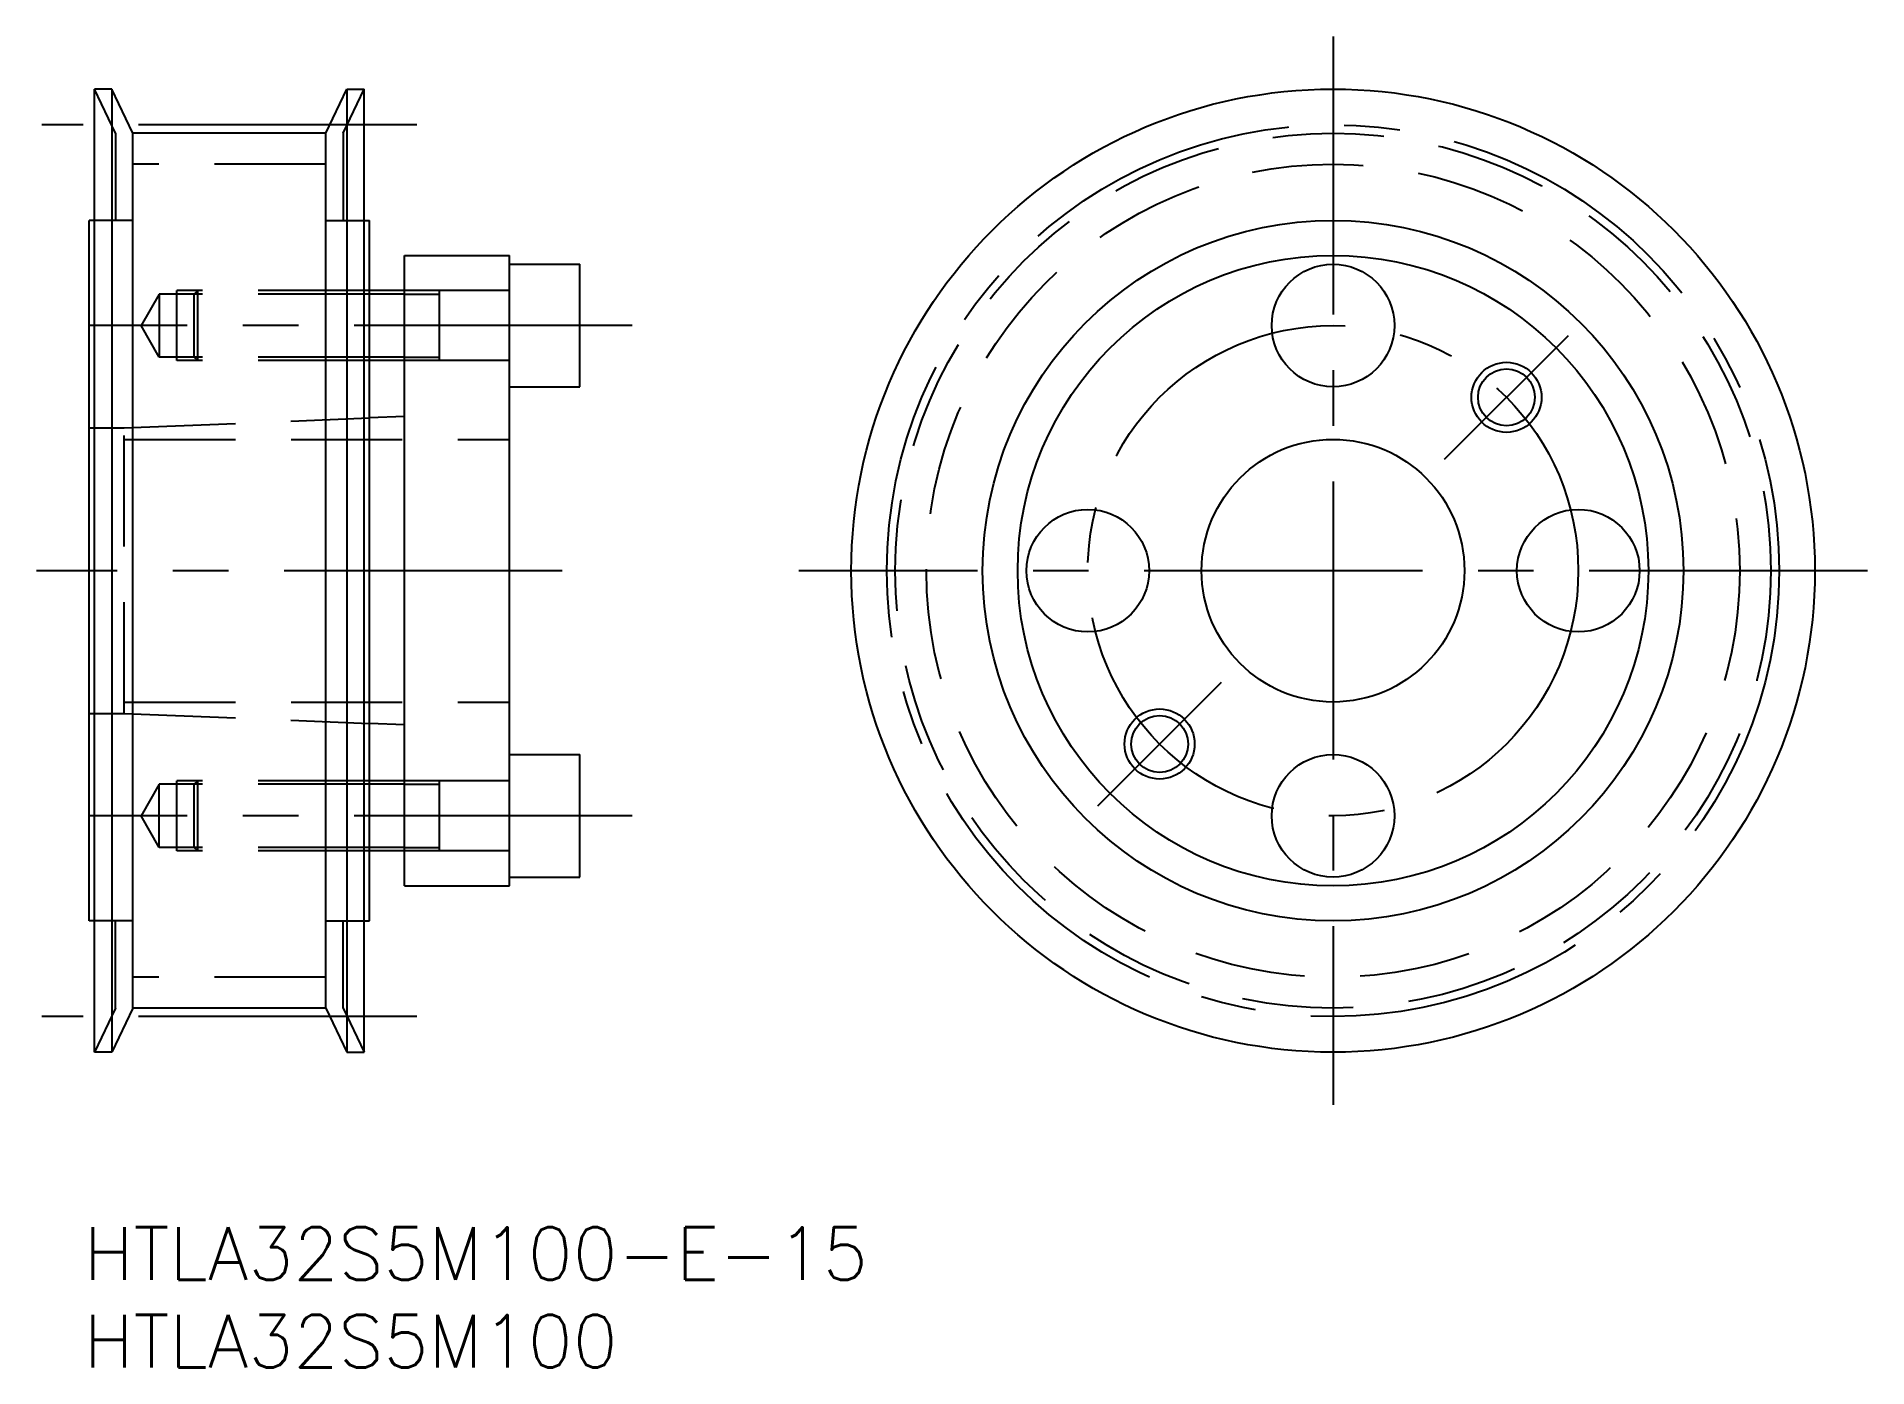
# Model space of a CAD drawing. Extents: x -3 to 102, y -8 to 68.
import ezdxf

# ---------------------------------------------------------------- set-up
doc = ezdxf.new("R2010")
doc.units = 0
doc.header["$LTSCALE"] = 0.5
doc.linetypes.add('CENTER', pattern=[50.8, 31.75, -6.35, 6.35, -6.35])
doc.linetypes.add('DASHED', pattern=[19.05, 12.7, -6.35])
for name, color, linetype in [('MSM_CENTER', 1, 'CENTER'), ('MSM_CONTINUOUS', 7, 'CONTINUOUS'), ('MSM_DASHED', 4, 'DASHED'), ('MSM_NARROW', 5, 'CONTINUOUS'), ('MSM_PART_NUMBER', 7, 'CONTINUOUS')]:
    doc.layers.add(name, color=color, linetype=linetype)
doc.styles.get("Standard").update_dxf_attribs({"font": 'txt.shx', "height": 3, "bigfont": 'bigfont.shx'})

# ---------------------------------------------------------------- blocks, each defined once
blk = doc.blocks.new('*U2')
at = {"layer": 'MSM_PART_NUMBER'}
blk.add_text('HTLA32S5M100-E-15', height=3, dxfattribs=at).set_placement((0, -3))
blk = doc.blocks.new('*U4')
at = {"layer": 'MSM_PART_NUMBER'}
blk.add_text('HTLA32S5M100', height=3, dxfattribs=at).set_placement((0, -8))

msp = doc.modelspace()

# ---------------------------------------------------------------- linework, layer by layer
at = {"layer": 'MSM_CENTER'}
for p, q in [((71.3, 68), (71.3, 7)), ((19, 62.965), (-2.4, 62.965)), ((31.3, 51.5), (0.26077, 51.5)), ((77.663961, 43.863961), (84.735029, 50.935029)), ((27.3, 37.5), (-2.7, 37.5)), ((101.8, 37.5), (40.8, 37.5)), ((57.864971, 24.064971), (64.936039, 31.136039)), ((31.3, 23.5), (0.26077, 23.5)), ((19, 12.035), (-2.4, 12.035))]:
    msp.add_line(p, q, dxfattribs=at)
for radius in [25.465, 14]:
    msp.add_circle((71.3, 37.5), radius, dxfattribs=at)
at = {"layer": 'MSM_CONTINUOUS'}
for p, q in [((0.6, 10), (0.6, 65)), ((1.6, 65), (0.6, 65)), ((1.6, 65), (1.6, 10)), ((2.8, 62.485), (1.6, 65)), ((13.8, 62.485), (15, 65)), ((15, 65), (15, 10)), ((15, 65), (16, 65)), ((16, 10), (16, 65)), ((2.8, 12.515), (2.8, 62.485)), ((13.8, 62.485), (2.8, 62.485)), ((13.8, 12.515), (13.8, 62.485)), ((0.3, 17.5), (0.3, 57.5)), ((0.6, 57.5), (0.3, 57.5)), ((16, 57.5), (16.3, 57.5)), ((16.3, 17.5), (16.3, 57.5)), ((18.3, 19.5), (18.3, 55.5)), ((18.3, 55.5), (24.3, 55.5)), ((24.3, 19.5), (24.3, 55.5)), ((24.3, 55), (28.3, 55)), ((28.3, 48), (28.3, 55)), ((18.3, 53.3), (16.3, 53.3)), ((18.3, 49.7), (16.3, 49.7)), ((24.3, 48), (28.3, 48)), ((18.3, 46.3), (16.3, 46.21875)), ((18.3, 28.7), (16.3, 28.78125)), ((24.3, 27), (28.3, 27)), ((28.3, 20), (28.3, 27)), ((18.3, 25.3), (16.3, 25.3)), ((18.3, 21.7), (16.3, 21.7)), ((24.3, 20), (28.3, 20)), ((18.3, 19.5), (24.3, 19.5)), ((0.6, 17.5), (0.3, 17.5)), ((16, 17.5), (16.3, 17.5)), ((2.8, 12.515), (1.6, 10)), ((13.8, 12.515), (2.8, 12.515)), ((13.8, 12.515), (15, 10)), ((1.6, 10), (0.6, 10)), ((15, 10), (16, 10))]:
    msp.add_line(p, q, dxfattribs=at)
for centre, radius in [((71.3, 37.5), 27.5), ((71.3, 37.5), 20), ((71.3, 37.5), 18), ((71.3, 51.5), 3.5), ((81.199495, 47.399495), 1.621), ((71.3, 37.5), 7.5), ((57.3, 37.5), 3.5), ((85.3, 37.5), 3.5), ((61.400505, 27.600505), 1.621), ((71.3, 23.5), 3.5)]:
    msp.add_circle(centre, radius, dxfattribs=at)
at = {"layer": 'MSM_DASHED'}
for p, q in [((1.8, 62.485), (0.6, 65)), ((14.8, 62.485), (16, 65)), ((1.8, 62.485), (1.8, 57.5)), ((14.8, 62.485), (14.8, 57.5)), ((13.8, 60.715), (2.8, 60.715)), ((2.8, 57.5), (0.6, 57.5)), ((13.8, 57.5), (16, 57.5)), ((4.3, 53.3), (3.26077, 51.5)), ((16.3, 53.3), (4.3, 53.3)), ((4.3, 53.3), (4.3, 49.7)), ((16.3, 53.5), (5.3, 53.5)), ((5.3, 49.5), (5.3, 53.5)), ((6.5, 53.5), (6.3, 53.3)), ((6.3, 49.7), (6.3, 53.3)), ((6.5, 49.5), (6.5, 53.5)), ((24.3, 53.5), (18.3, 53.5)), ((18.3, 53.3), (20.3, 53.3)), ((20.3, 49.5), (20.3, 53.5)), ((4.3, 49.7), (3.26077, 51.5)), ((16.3, 49.7), (4.3, 49.7)), ((16.3, 49.5), (5.3, 49.5)), ((6.5, 49.5), (6.3, 49.7)), ((18.3, 49.7), (20.3, 49.7)), ((24.3, 49.5), (18.3, 49.5)), ((2.3, 45.65), (16.3, 46.21875)), ((0.3, 29.35), (0.3, 45.65)), ((0.3, 45.65), (2.3, 45.65)), ((2.3, 29.35), (2.3, 45.65)), ((2.3, 45), (24.3, 45)), ((0.3, 29.35), (2.3, 29.35)), ((2.3, 30), (24.3, 30)), ((2.3, 29.35), (16.3, 28.78125)), ((4.3, 25.3), (3.26077, 23.5)), ((16.3, 25.3), (4.3, 25.3)), ((4.3, 21.7), (4.3, 25.3)), ((16.3, 25.5), (5.3, 25.5)), ((5.3, 21.5), (5.3, 25.5)), ((6.5, 25.5), (6.3, 25.3)), ((6.3, 21.7), (6.3, 25.3)), ((6.5, 21.5), (6.5, 25.5)), ((24.3, 25.5), (18.3, 25.5)), ((18.3, 25.3), (20.3, 25.3)), ((20.3, 21.5), (20.3, 25.5)), ((4.3, 21.7), (3.26077, 23.5)), ((16.3, 21.7), (4.3, 21.7)), ((16.3, 21.5), (5.3, 21.5)), ((6.5, 21.5), (6.3, 21.7)), ((18.3, 21.7), (20.3, 21.7)), ((24.3, 21.5), (18.3, 21.5)), ((2.8, 17.5), (0.6, 17.5)), ((1.8, 12.515), (1.8, 17.5)), ((13.8, 17.5), (16, 17.5)), ((14.8, 12.515), (14.8, 17.5)), ((13.8, 14.285), (2.8, 14.285)), ((1.8, 12.515), (0.6, 10)), ((14.8, 12.515), (16, 10))]:
    msp.add_line(p, q, dxfattribs=at)
for radius in [24.985, 23.215]:
    msp.add_circle((71.3, 37.5), radius, dxfattribs=at)
at = {"layer": 'MSM_NARROW'}
for p, q in [((18.3, 53.5), (16.3, 53.5)), ((18.3, 49.5), (16.3, 49.5)), ((18.3, 25.5), (16.3, 25.5)), ((18.3, 21.5), (16.3, 21.5))]:
    msp.add_line(p, q, dxfattribs=at)
for centre in [(81.199495, 47.399495), (61.400505, 27.600505)]:
    msp.add_circle(centre, 2, dxfattribs=at)

# ---------------------------------------------------------------- block references
at = {"layer": 'MSM_CONTINUOUS'}
for name in ['*U2', '*U4']:
    msp.add_blockref(name, (0, 0), dxfattribs=at)

doc.saveas('drawing.dxf')
